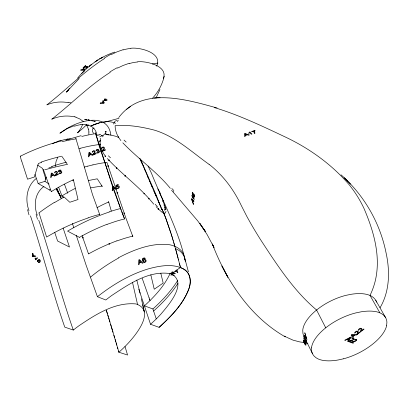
<?xml version="1.0" encoding="UTF-8"?>
<svg xmlns="http://www.w3.org/2000/svg" width="409" height="409" viewBox="0 0 409 409"><rect width="100%" height="100%" fill="white"/><g stroke="black" fill="none" stroke-linecap="round" stroke-linejoin="round"><path stroke-width="0.61" d="M57.613 190.323L58.247 192.005M39.98 261.085L39.857 261.417A6.585 3.456 44.6 0 1 39.213 262.062L38.855 262.143A0.828 0.435 44.8 0 1 37.843 261.167M311.535 347.834L311.622 350.958A44.499 20.895 -26.4 0 0 314.235 356.203C317.819 359.925 323.279 360.769 328.217 360.861A44.55 20.951 -26.4 0 0 338.243 359.961L343.555 358.785M100.583 138.227C98.896 144.587 101.631 151.253 105.481 156.289M58.134 192.383L56.698 188.585L56.933 189.04M55.128 166.437L56.13 161.258L57.7 157.455M88.804 134.295L88.911 131.995M158.723 208.662L158.048 209.347L158.712 208.616M194.541 196.591L194.454 196.939M386.633 325.533L386.909 322.323A44.397 20.844 -26.2 0 0 385.012 316.714C381.95 312.553 376.459 311.387 371.582 311.137A44.341 20.787 -26.2 0 0 361.193 311.801L355.579 312.967A39.924 18.768 -26.3 0 0 325.753 327.808A39.918 18.763 -26.3 0 0 311.5 347.849M156.673 66.135C162.966 52.725 139.781 47.127 130.875 48.252M163.401 78.37C168.278 65.808 146.074 60.869 137.802 61.754M164.239 76.197C162.353 84.351 158.278 91.964 152.608 98.114M34.975 174.433L38.139 183.493L44.954 181.351L46.145 177.112M82.736 124.244L81.171 127.766L79.116 130.916M357.272 332.962C358.499 328.243 353.473 335.457 354.93 332.338C355.927 330.498 359.654 330.477 357.814 333.115A3.052 1.426 -26.6 0 0 357.732 333.606L360.027 331.822L360.431 331.975L357.359 334.373A1.375 0.644 -26.5 0 1 357.129 334.209M360.896 330.135C362.098 325.39 357.215 332.517 358.473 329.618C359.434 327.67 363.345 327.583 361.423 330.329A3.057 1.431 -26.7 0 0 361.351 330.784M170.256 273.079C164.52 285.922 154.653 296.418 144.443 305.855L152.9 308.964L156.258 318.877M173.058 274.199L172.603 275.257L174.311 275.237M159.96 89.561L155.952 98.124M37.976 260.789L37.884 261.187M380.048 307.752C389.777 291.264 390.089 271.131 386.065 252.869C380.063 222.803 363.995 195.093 341.024 174.801M177.603 280.63C170.916 291.29 162.225 300.569 152.9 308.964M163.932 213.309C164.464 212.01 163.482 213.856 163.876 213.38M177.92 283.381C171.274 293.764 162.751 302.829 153.605 311.044M109.295 160.364C109.678 158.968 107.751 160.972 109.131 160.532M93.973 153.758C96.78 152.01 94.029 149.004 92.219 151.785C92.276 153.447 92.858 150.86 93.952 151.074C95.292 151.131 94.28 152.746 93.763 153.222M103.088 149.515C103.758 149.014 104.561 147.153 103.032 147.404C102.153 147.623 101.263 149.658 101.642 147.864C103.681 145.379 105.926 148.411 103.298 150.047A2.505 1.83 -22.1 0 0 103.012 150.563L105.374 149.628L105.537 150.042L102.362 151.304A1.13 0.828 -22.2 0 1 102.316 150.977M118.738 117.552C142.199 86.156 185.763 99.377 217.041 107.971M69.602 88.201L66.473 92.143L68.548 89.658L66.585 91.953L68.027 90.271M56.043 173.907C56.698 173.329 57.623 171.555 56.12 171.749C55.205 171.984 54.187 174.019 54.729 172.163C56.948 169.699 58.748 172.941 56.232 174.449A2.505 1.83 -25.3 0 0 55.926 174.97L58.288 174.035L58.431 174.459L55.261 175.717A1.13 0.823 -25.4 0 1 55.225 175.384M77.618 78.093C87.352 66.253 100.133 56.779 114.806 52.071M78.288 131.943L77.454 132.869L83.155 128.129M67.076 91.386L79.249 78.518M83.518 127.746L86.529 124.786M92.869 128.804L93.998 128.027M35.062 258.191L35.266 257.977A3.635 1.917 44.6 0 1 35.844 259.061L37.188 257.65L37.608 258.059L35.88 259.873L35.609 259.608M81.815 73.395L84.515 70.645L83.231 71.948M36.079 178.585C26.519 186.33 24.934 199.679 28.988 210.666M83.155 237.844C83.794 236.801 81.365 237.905 82.848 237.997M138.82 289.204L150.527 324.271L159.101 327.348C170.732 316.755 182.307 305.022 188.38 290.232C191.453 283.227 191.233 273.304 183.805 269.127C173.237 263.33 160.42 265.712 149.336 268.59C130.272 274.102 112.95 284.521 97.429 296.709L86.12 265.221L76.243 235.231M159.101 327.348C171.279 316.172 183.738 303.78 189.193 287.788C191.248 281.724 190.599 273.943 185.011 269.96M43.932 186.478C34.709 193.038 33.487 205.384 37.311 215.267M124.581 213.508C125.369 212.614 122.92 213.232 124.147 213.662M99.827 140.727L100.537 140.957L100.236 140.681M361.362 330.779L363.657 328.989L364.061 329.148L360.973 331.551A1.38 0.644 -26.7 0 1 360.748 331.387M126.662 109.29L130.675 106.33M97.429 296.709L105.819 299.996A118.201 62.623 -21.8 0 1 111.683 295.528C128.953 284.102 149.576 269.776 171.294 273.805L180.456 267.486L180.297 266.847M62.833 131.125L59.898 133.237L67.137 128.595L74.341 125.701M94.995 61.917L98.037 59.903L96.601 60.854M63.114 131.054C75.665 121.616 107.879 110.578 110.88 135.19M108.37 166.269C109.305 165.134 106.677 166.187 108.165 166.351M104.418 58.589C83.518 71.779 66.304 89.842 46.866 104.883C53.487 101.994 60.997 101.33 68.078 102.623M110.225 72.347C89.014 85.721 71.447 103.917 51.754 119.213C58.732 116.064 66.759 115.231 74.244 116.816M117.603 193.043C118.595 192.138 116.13 192.537 117.158 193.135M163.682 212.603C162.889 214.459 163.83 212.424 163.718 212.588M51.33 191.719L43.41 169.556L43.968 169.392M58.748 187.486L61.994 196.018M54.862 202.368L64.111 197.005L69.811 202.271L78.017 199.531L73.451 179.955M101.371 57.966L99.699 58.901L102.884 57.127M52.24 143.779L60.563 140.241M118.257 257.9L120.727 256.586A89.31 51.912 -20.3 0 1 124.459 254.72C137.035 248.703 150.752 243.902 164.873 244.337C173.462 244.26 183.963 248.907 184.623 258.585M117.465 68.134L123.078 65.481L129.162 63.313M111.55 54.433L117.081 51.825L123.083 49.699M20.45 156.182C33.466 149.582 47.25 144.5 61.396 140.941M100.415 144.822C101.509 143.973 99.019 143.907 100.011 144.822M38.702 260.063L39.008 260.006M93.717 124.735L90.66 126.064L86.238 124.719L80.962 124.515M100.072 122.649L90.66 126.064C94.05 127.608 96.335 131.028 96.8 134.689M93.809 124.699L94.551 124.408M94.643 124.372L95.292 124.132M107.086 224.362L115.323 221.525A74.269 37.756 -11 0 1 124.556 218.948L113.303 188.958L95.44 132.726L99.326 146.453L120.609 208.708M95.384 124.096L95.849 123.932M116.948 240.901L123.676 238.641A72.567 35.864 -11.2 0 1 132.695 236.141L125.64 217.378L106.913 162.347A70.159 33.492 -3.2 0 0 92.961 164.878M95.941 123.896L97.148 123.492M48.901 167.894L52.122 166.821M249.572 132.112L249.976 131.974L251.954 134.06L251.325 134.27L249.787 132.644A4.202 1.907 -11.5 0 1 248.815 133.37M254.362 130.854L251.878 131.698L251.647 131.458L255.114 130.543A8.666 3.932 -10.9 0 0 254.695 132.378M254.311 133.257L254.95 133.043M88.165 217.966C73.681 222.798 59.76 229.28 46.621 237.051L39.07 213.099M109.269 212.02C94.74 216.862 80.783 223.36 67.582 231.121L79.392 237.327M65.859 140.144L66.856 139.812M118.953 118.303L103.278 122.552M41.657 162.363L38.42 163.457L34.376 177.015L27.546 179.193L21.697 161.074M67.357 139.648L81.105 135.67M97.24 123.462L97.889 123.257M97.981 123.232L99.561 122.782M38.139 183.493L49.734 190.119L50.486 189.919M87.71 166.182L92.945 164.863M80.445 148.252L85.824 146.923A71.054 34.985 -2.9 0 1 98.727 144.607M100.026 122.659L101.095 122.398M350.723 340.446C351.72 340.109 353.31 340.073 353.729 338.918C353.151 338.11 350.436 339.669 352.522 338.361C356.674 337.88 351.914 341.474 350.027 340.994A3.021 1.406 -26.2 0 0 349.271 341.239L350.963 341.863L350.421 342.282L348.136 341.449A1.365 0.639 -26.2 0 1 348.58 341.162M101.187 122.378L101.744 122.25M101.417 122.322C106.089 121.197 111.125 121.335 115.573 123.278M152.317 63.993L157.946 63.037M88.758 124.965L86.667 125.205L86.217 124.566M96.079 135.226L99.234 135.072M67.183 138.999L70.292 138.942M154.111 97.915L160.088 97.511M98.881 134.714L100.757 134.587M106.846 134.653L110.834 135.072L116.923 136.56M106.693 134.638L108.876 134.791M97.173 135.036L95.992 134.791M305.058 343.064L307.911 343.514M91.58 120.752L95.287 121.422L94.172 121.151M86.355 119.653L86.033 119.607M88.973 120.108L88.661 120.067L89.32 120.18M89.203 120.159L88.917 120.118M86.12 119.602L84.622 119.29L86.918 119.914L85.512 119.494M86.059 119.592L85.609 119.515M88.646 120.041L90.011 120.471L87.71 119.847L88.595 120.031M117.46 137.005L118.078 137.148M105.64 134.612L106.217 134.766M105.185 131.345L106.268 131.601L106.289 132.03L105.302 131.78L105.369 133.048L106.412 134.449L105.149 133.257M125.011 346.515L127.567 355.027L118.912 352.231A134.735 76.57 -16 0 0 128.712 342.64C136.453 334.117 155.492 310.646 136.151 303.953C115.041 301.893 95.742 314.429 78.957 325.758A116.217 60.143 -20.6 0 0 73.293 330.063L64.76 327.134C51.984 290.467 42.659 252.736 30.46 215.886M214.48 107.644L216.259 108.145M216.847 108.324C240.487 115.706 262.921 126.437 285.272 136.984C309.516 148.441 331.822 164.464 349.286 184.894A151.458 114.29 -70.6 0 1 363.944 208.334C373.724 231.029 381.249 256.821 375.109 281.515A59.218 47.664 -66.9 0 1 371.265 292.711L370.017 295.431L379.843 312.788M75.956 117.291L79.816 118.978L83.497 121.621M175.492 248.672C180.855 250.553 185.072 255.559 185.318 261.336M107.362 134.704L107.623 134.817M171.294 273.805C188.237 283.105 168.298 305.339 160.768 314.281A136.811 80.461 -17.3 0 1 150.527 324.271M286.668 337.277L293.064 340.16L299.69 341.893A59.09 47.137 -68.4 0 0 306.54 342.456M285.364 336.919C250.19 316.903 226.514 281.039 212.332 243.917L214.065 247.542L207.107 234.587L199.679 223.15L205.528 231.755L197.751 220.911L171.529 190.17M284.587 336.06L286.147 336.97M172.782 272.588L173.539 273.069L171.908 273.703L172.153 272.839A6.667 3.359 -21.2 0 0 172.25 272.215A7.735 3.906 -21.6 0 0 172.327 272.276L172.741 272.563M44.954 181.351L49.111 184.096M37.5 165.037L42.608 168.457A164.377 66.585 46.2 0 0 43.584 171.995L45.91 179.346M58.104 192.394L56.503 188.36M157.669 188.851L157.833 189.173M209.076 164.362C191.606 151.933 175.318 136.371 154.351 130.123C141.637 126.826 128.298 124.607 115.133 125.604C115.011 131.12 117.526 136.381 120.916 140.619M61.81 196.131L63.789 197.731M57.638 190.313L58.727 192.716L58.16 191.289M347.328 180.972L344.117 177.869L350.523 184.111M304.035 340.329L304.311 340.707A7.955 2.25 72.9 0 1 305.319 342.762M173.431 191.57L173.759 191.898M156.151 206.749C157.874 208.104 165.343 217.302 165.967 211.274M122.843 142.818C137.961 158.728 156.33 171.274 170.302 188.309M107.347 158.508C122.02 174.536 140.093 187.138 153.723 204.157M93.538 133.273L92.557 131.78A5.588 3.988 19.2 0 1 92.276 130.338L92.541 129.3A4.473 3.175 18.1 0 1 92.853 128.799M99.704 141.299L99.99 141.473L99.678 141.263M103.789 102.869L103.129 101.933L102.097 102.904L103.119 102.889A5.649 3.027 -30.3 0 1 103.845 102.93M84.264 69.821L83.594 68.865L82.598 69.832L83.615 69.842A5.522 3.154 -30.3 0 1 84.336 69.903M57.873 190.865L58.144 191.371M67.015 163.815L62.061 156.606M203.447 228.682L205.528 231.755M86.667 125.205L88.543 129.3M109.259 243.631C108.462 242.772 109.53 245.247 109.407 243.958M158.631 190.369L160.292 193.283M158.196 189.653L158.677 190.441M192.583 198.043L192.317 197.603A3.344 1.145 75.3 0 0 191.908 195.579L191.939 195.287L194.178 199.009L194.122 199.469L192.373 196.571A4.131 1.416 75.3 0 1 192.573 198.033M375.753 300.313L385.559 317.553M159.5 192.813L162.879 200.226L165.711 209.49M56.641 188.329L56.963 189.106M325.717 327.793L316.581 309.996L314.449 308.171A61.514 19.652 49.6 0 1 303.815 298.013C287.087 280.528 273.902 260.078 260.707 239.904A141.55 25.266 51.6 0 1 246.581 215.911L241.249 205.441A323.079 179.306 -57.4 0 0 209.111 164.321M139.791 158.411L142.235 163.656M148.109 166.09L151.437 173.196C162.388 200.604 176.76 226.765 184.004 255.559M303.867 336.132L312.532 353.77M140.215 159.27L143.431 166.499M162.143 209.561L162.353 210.011M161.734 208.667L162.056 209.372M162.577 210.502L158.15 200.732M162.322 209.94L163.094 211.657M160.384 205.707L160.507 205.983M162.644 210.645L163.999 213.769M158.692 201.944L159.091 202.838M56.953 188.973L57.107 189.321M157.603 199.49L158.288 201.039M157.184 198.544L157.741 199.807M157.46 199.178L155.747 195.287M163.155 211.806L165.042 216.33M154.858 193.252L156.039 195.952M155.154 193.938L151.749 186.08M153.948 191.167L154.556 192.562M142.286 163.774L142.736 164.837M151.1 184.571L152.071 186.826M150.446 183.043L151.427 185.328M149.443 180.701L150.773 183.81M148.252 177.91L149.781 181.489M147.736 176.688L148.426 178.314M57.009 189.214L57.465 190.246L57.076 189.367M58.666 193.002L58.763 193.232A4.422 0.358 67.6 0 1 59.489 194.981L59.596 195.313L58.528 192.68M140.384 159.024L156.632 196.08L161.647 209.674M144.714 169.551L148.084 177.506M146.335 173.38L146.509 173.799M58.62 193.017L58.4 192.496M305.324 342.752L305.641 343.601A1.104 0.312 72.9 0 1 305.477 344.598L305.15 344.122A8.809 2.526 73 0 1 304.245 342.292L303.913 341.464A1.161 0.332 73 0 1 303.754 340.426A1.161 0.332 73 0 1 304.056 340.283M143.155 165.834L144.898 169.98M58.487 192.583L58.185 191.974M58.41 192.399L58.231 192.087M164.132 214.081L165.568 217.67M58.221 191.939L57.848 190.885M99.724 214.556L92.557 194.725L75.747 137.997M165.175 216.663L166.095 219.055M124.556 218.948L122.485 213.631M165.701 218.012L171.422 234.761M121.729 211.668L122.296 213.14M120.798 209.198L121.166 210.185M166.228 219.408L170.86 232.956M64.489 184.29L67.756 193.263M142.168 278.258L149.137 297.977M88.497 253.861L82.081 235.523M63.042 196.335L63.451 197.47M49.576 189.679L49.734 190.119M149.096 297.864L149.694 299.603M149.576 299.26L150.067 300.676M73.293 330.063C60.614 293.79 50.982 256.561 38.727 220.154M72.398 223.426L73.743 227.516M54.775 232.552L57.608 241.013L69.479 247.041L63.119 228.058M171.1 233.728L171.703 235.681M106.314 310.232L109.898 321.868M106.335 310.303L107.475 313.969M107.869 315.242L108.273 316.546M171.586 235.293L172.322 237.701M171.831 236.085L172.077 236.893M109.356 320.094L118.912 352.231L118.554 351.014M108.682 317.88L109.096 319.24M172.276 237.552L172.849 239.464M110.701 324.526L111.258 326.377M172.567 238.524L173.14 240.441M112.414 330.211L111.545 327.318M113.917 335.268L114.546 337.374M112.705 331.203L113.007 332.2M115.18 339.521L115.829 341.725M173.063 240.19L173.35 241.152M116.161 342.839L116.826 345.114M173.314 241.034L173.815 242.757M117.511 347.435L117.853 348.616M173.978 243.319L174.188 244.05M173.769 242.588L174.612 245.538M108.722 202.005L111.309 211.024M174.321 244.505L175.793 249.756M184.658 257.874L188.416 271.811M175.645 249.214L176.703 253.079M175.947 250.303L176.095 250.85M176.248 251.402L177.01 254.209M176.857 253.641L179.658 264.332M136.79 280.093L140.077 293.156M177.163 254.781L177.317 255.354M177.47 255.932L177.624 256.509M177.777 257.092L178.089 258.268M178.401 259.454L178.554 260.052M179.817 264.955L180.139 266.213M179.5 263.713L180.456 267.486M160.814 273.253L163.191 283.074L154.234 289.224L150.819 274.853M132.47 282.241L137.516 304.327M141.407 298.831L144.055 310.804M144.321 311.995L142.761 304.848M97.291 150.967L97.368 151.371L98.702 151.156L98.963 151.944L98.216 152.613L97.086 152.317L96.621 152.756L97.577 153.13L98.871 152.715L99.648 151.442L99.249 150.793L98.359 150.701L98.789 149.991L98.431 149.362L96.667 149.53L95.9 150.855L96.519 150.701L96.677 150.047L97.393 149.648L98.063 149.827L98.037 150.486A1.309 0.951 -22.5 0 1 97.383 150.931M59.586 171.642L59.648 172.051L60.972 171.841L61.217 172.598L60.399 173.329L59.31 172.966L58.865 173.452L59.796 173.835L61.084 173.421L61.887 172.138L61.519 171.478L60.65 171.376L61.089 170.66L60.788 170.042L59.019 170.185L58.221 171.519L58.835 171.366L59.014 170.706L59.729 170.308L60.384 170.492L60.338 171.161A1.304 0.951 -25.1 0 1 59.678 171.606M116.677 186.576L116.565 185.548L118.385 184.822L118.227 184.418L115.957 185.323L116.207 187.276C119.004 184.607 120.082 188.902 116.391 188.048A1.61 1.217 -22.5 0 0 117.777 188.569A1.61 1.217 -22.5 0 0 119.193 187.593A1.667 1.263 -22.5 0 0 118.733 185.947A1.667 1.263 -22.5 0 0 116.57 186.519M184.663 259.035L184.715 259.945M102.235 150.972A4.535 3.313 -22 0 1 103.129 149.541M92.981 154.689A1.135 0.828 -22.8 0 0 93.027 155.016L96.207 153.753L96.049 153.339L93.692 154.275A2.51 1.83 -22.7 0 1 93.978 153.758M92.899 154.684A4.54 3.318 -22.6 0 1 93.809 153.247M55.143 175.379A4.535 3.313 -25.2 0 1 56.084 173.927M37.996 260.799A5.992 3.149 45 0 1 38.707 260.068M38.993 259.971A0.854 0.45 44.8 0 1 40.01 260.973M35.031 258.197A2.945 1.549 44.6 0 1 35.639 259.618M144.275 258.422A1.278 1.084 -24.2 0 1 144.668 258.815L145.267 258.534L144.965 258.156A1.329 1.13 -24.1 0 0 144.055 257.895L142.992 258.304A1.529 1.299 -24.2 0 0 142.618 258.677L142.393 260.375L143.298 262.138A1.621 1.375 -24.2 0 0 143.769 262.399L143.932 262.445A1.58 1.345 -24.2 0 0 144.454 262.471L145.001 262.333A1.59 1.355 -24.2 0 0 146.074 261.223A2.025 1.723 -24.2 0 0 146.013 260.308L145.706 259.802A1.513 1.288 -24.2 0 0 145.369 259.521A1.677 1.426 -24.2 0 0 144.95 259.408A1.416 1.207 -24.2 0 0 144.372 259.418A1.513 1.288 -24.2 0 0 143.094 260.523M143.17 258.8A0.9 0.762 -24.2 0 1 144.259 258.442M143.181 260.467A2.526 2.147 -24 0 1 143.022 258.769M193.237 195.374A2.633 0.91 75.3 0 1 192.455 193.697A0.936 0.322 75.3 0 1 192.639 192.89A1.329 0.46 75.3 0 1 192.915 193.114L192.705 192.332A1.385 0.481 75.3 0 0 192.348 192.414L192.24 193.232A1.59 0.547 75.3 0 0 192.307 193.759L193.999 197.036A1.687 0.583 75.3 0 0 194.52 196.683A1.687 0.583 75.3 0 0 194.321 195.067A2.106 0.731 75.3 0 0 193.927 194.132L193.626 193.728A1.636 0.567 75.3 0 0 193.421 193.6A1.748 0.603 75.3 0 0 193.252 193.615A1.478 0.511 75.3 0 0 193.099 193.846A1.616 0.557 75.3 0 0 193.063 194.679A1.575 0.547 75.3 0 0 193.237 195.461M254.337 133.247A7.822 3.553 -11 0 1 254.429 130.86M254.955 133.037A7.204 3.272 -11 0 1 254.638 132.388M249.613 132.107A3.405 1.544 -11.4 0 1 248.554 133.114M351.259 342.144A1.365 0.634 -26.2 0 0 350.82 342.43L353.085 343.258L353.627 342.839L351.944 342.221A3.011 1.396 -26.2 0 1 352.701 341.98C354.393 342.374 359.296 339.194 355.355 339.301C353.366 340.375 355.186 339.496 356.295 339.721C356.428 340.983 354.291 341.111 353.396 341.433A5.44 2.515 -26.2 0 0 351.249 342.093M348.57 341.111A5.455 2.536 -26.1 0 1 350.702 340.493M360.646 331.428A5.527 2.587 -26.8 0 1 360.958 330.124M357.031 334.25A5.516 2.577 -26.6 0 1 357.333 332.952M180.4 267.532A33.466 18.267 -18.4 0 1 184.965 269.986M60.701 140.798A39.964 35.348 -77.5 0 1 67.194 139.162M132.94 236.474A1.207 0.46 33.8 0 1 132.639 236.346M132.45 235.814A1.196 0.455 33.8 0 1 132.751 235.942M101.59 185.747A2.035 0.654 34.7 0 1 101.959 185.875M102.444 186.458A2.055 0.67 34.9 0 1 102.076 186.325M108.416 202A0.956 0.527 -72.6 0 1 108.549 201.729M79.469 237.368A125.19 61.099 -11.6 0 1 107.025 224.301M109.172 211.877A91.555 47.03 -12.1 0 1 120.747 208.452M79.075 148.564A114.863 54.586 -3.5 0 1 80.384 148.191M81.734 136.458A85.041 39.668 -6 0 1 95.762 133.585M37.485 219.275A166.371 57.516 53.2 0 1 36.115 214.372M28.998 214.878A176.821 63.242 52.5 0 1 27.587 209.648M61.897 195.952A115.461 66.381 -18.5 0 1 75.154 188.411M72.531 180.205A114.193 43.528 1.6 0 1 73.763 179.97M51.575 166.55A122.93 47.413 -4.9 0 1 66.115 162.22M88.063 217.823A91.964 47.061 -11.5 0 1 99.653 214.393M38.855 213.002A146.023 81.626 -18.5 0 1 54.653 202.225M51.232 191.652A116.555 67.577 -18.2 0 1 73.329 179.786M44.893 169.817A126.095 43.518 -3.6 0 1 67.654 164.316M41.11 162.092A124.05 48.354 -4.6 0 1 61.585 156.212M21.493 160.967A183.431 77.736 44.8 0 1 20.256 156.074M62.061 141.718A85.42 39.54 -5.4 0 1 76.105 138.856M90.634 277.026A122.444 68.697 -20.9 0 1 118.457 258.084M118.109 137.076A64.867 39.77 -67.2 0 1 118.717 137.25M118.135 137.015A67.403 41.309 -67.4 0 1 118.738 137.199M99.684 136.918A44.172 14.463 56.4 0 1 102.107 135.747M102.71 136.867A36.023 10.522 66.8 0 1 105.277 133.753M88.589 253.907A121.401 57.689 -11.7 0 1 116.882 240.829M84.274 167.117A113.329 52.234 -3.8 0 1 87.659 166.131M88.39 180.604A109.474 44.78 -0.6 0 1 97.26 178.815L102.015 186.1A112.373 42.214 1.2 0 0 90.726 187.874M97.01 207.67A97.5 56.145 -18 0 1 108.702 201.964M157.465 206.688A52.654 16.038 40.1 0 1 155.134 204.234M110.471 157.787A48.359 25.44 14 0 1 108.426 155.788M164.362 208.585A51.774 15.353 42.3 0 1 164.847 210.482M376.587 302.149A43.743 21.222 -26.3 0 0 375.201 299.465C372.159 295.272 366.699 293.974 361.801 293.667A43.691 21.166 -26.3 0 0 351.51 294.224L345.963 295.339A39.336 19.111 -26.4 0 0 316.617 310.007A39.33 19.105 -26.4 0 0 302.762 330.119L302.926 333.269A43.84 21.273 -26.5 0 0 304.352 337.001M173.856 190.568A53.17 15.026 40.1 0 1 171.8 188.437M126.161 142.076A48.809 24.877 14.4 0 1 124.065 140.108M113.487 124.065A50.558 17.822 46 0 1 114.786 122.056M114.653 121.514A44.586 13.676 56.4 0 1 117.03 120.578M117.613 121.672A36.37 9.898 66.8 0 1 118.211 120.154M386.663 325.523A39.837 18.681 -26.3 0 1 371.684 344.899A39.831 18.676 -26.3 0 1 343.55 358.805M88.554 129.3A21.749 16.529 -8.9 0 1 88.881 132M109.944 71.964A76.943 56.018 -28.8 0 1 117.235 67.689M129.203 63.599A34.33 25.997 -29.5 0 1 137.761 61.979M74.254 116.683A35.844 27.326 83.4 0 1 75.977 117.132M79.177 130.941A26.513 20.133 -13.9 0 1 78.349 131.969M104.157 58.226A75.87 56.089 -28.9 0 1 111.335 54.019M123.114 49.924A34.474 26.549 -29.7 0 1 130.849 48.436M68.093 102.27A36.892 28.267 83.2 0 1 70.9 102.889M74.464 126.228A40.317 35.404 -79.7 0 1 80.962 124.612M306.249 341.617C305.042 343.739 304.5 331.627 303.815 338.417L304.107 339.01L304.398 337.323A3.062 0.874 73.1 0 1 304.587 338.115L305.344 341.428L306.234 342.793L306.505 341.709L305.963 339.813L306.249 341.617M244.546 133.825L244.531 136.575L245.247 136.33L245.221 135.507L247.353 134.786L248.539 135.215L249.311 134.955L245.272 133.579L244.546 133.825M37.444 260.789C40.333 266.857 41.779 256.141 37.444 260.789M303.478 340.15C303.749 341.944 304.419 344.276 305.876 345.334C306.479 344.087 304.327 338.586 303.478 340.15M87.183 66.953L86.677 67.633L85.481 68.15L85.839 68.201L87.235 67.5L87.562 66.478L86.79 66.309L84.878 66.923A2.101 1.212 -30.6 0 1 84.361 67.066L85.808 65.655L85.501 65.522C80.481 69.724 86.243 65.864 87.183 66.974M116.284 168.191C117.153 168.999 117.173 166.545 116.284 168.191M139.208 263.038L139.132 264.521L138.441 264.787L138.815 259.858L139.51 259.592L143.027 263.018L142.286 263.299L141.258 262.246L139.208 263.038M139.326 261.162L139.234 262.512L140.895 261.872L139.403 260.288A7.807 6.621 -23.8 0 1 139.305 260.17A6.738 5.706 -25.3 0 1 139.326 261.162M112.945 189.26L112.848 190.512L112.204 190.773L112.623 186.596L113.278 186.34L116.488 189.06L115.798 189.336L114.857 188.498L112.945 189.26M162.71 201.059C163.539 202.583 163.948 199.633 162.71 201.059M124.898 176.039C125.727 176.744 125.701 174.449 124.898 176.039M165.19 209.265C165.977 210.845 166.54 207.838 165.19 209.265M113.078 187.675L112.976 188.815L114.525 188.196L113.165 186.928A7.321 5.516 -22.2 0 1 113.078 186.836A6.319 4.76 -23.1 0 1 113.078 187.675M143.937 193.81C144.852 194.244 144.766 192.337 143.937 193.81M164.663 207.158C165.487 208.677 165.952 205.753 164.663 207.158M164.029 205.062C164.863 206.555 165.277 203.662 164.029 205.062M101.575 135.512C102.255 137.194 102.838 134.244 101.575 135.512M89.136 155.333L89.009 156.616L88.334 156.882L88.86 152.623L89.545 152.352L92.833 155.093L92.112 155.384L91.146 154.536L89.136 155.333M105.052 156.361C105.865 157.491 106.105 154.893 105.052 156.361M148.487 198.851C149.418 199.336 149.377 197.389 148.487 198.851M89.31 153.718L89.177 154.883L90.808 154.234L89.418 152.956A7.684 5.583 -22.5 0 1 89.326 152.864A6.636 4.816 -23.4 0 1 89.31 153.718M191.499 198.789L193.467 204.464L192.915 202.404L193.12 200.839L193.851 201.525L193.927 200.962L191.499 198.789M51.422 176.013L51.253 177.312L50.578 177.578L51.243 173.268L51.923 172.997L55.067 175.793L54.346 176.08L53.426 175.221L51.422 176.013M192.859 200.594L192.695 201.862L192.133 200.456A6.927 2.362 75.1 0 0 191.698 199.454A8.119 2.797 75.3 0 0 191.775 199.536L192.859 200.594M32.684 253.232L32.245 256.3L32.73 256.775L35.854 256.341L35.343 255.84L34.422 255.993L33.006 254.602L33.16 253.698L32.684 253.232M51.646 174.377L51.478 175.558L53.104 174.909L51.774 173.61A7.674 5.573 -25.1 0 1 51.692 173.513A6.626 4.806 -25.9 0 1 51.646 174.377M32.95 254.925L32.817 255.758A6.13 3.226 44.3 0 1 32.664 256.336A7.111 3.747 44.8 0 1 32.751 256.31L34.1 256.049L32.95 254.925M304.322 335.482L304.235 336.004L306.96 339.623L304.792 332.752L305.395 335.145L305.14 336.597L304.322 335.482M305.635 335.82L305.431 336.996L306.658 338.703A9.494 2.71 72.9 0 1 306.74 338.831A8.262 2.398 73 0 1 306.259 337.563L305.635 335.82M171.821 274.035L171.57 274.971L170.896 275.231L171.826 272.087L172.516 271.821L175.395 273.488L174.674 273.769L173.835 273.253L171.821 274.035M351.193 337.277L347.998 341.397L347.476 341.208L348.468 339.971L347.011 339.439L345.232 340.39L344.746 340.211L350.702 337.093L351.193 337.277M349.736 338.401L348.821 339.531L347.645 339.097L349.271 338.238A8.124 3.829 -26.3 0 0 350.452 337.563A9.33 4.341 -26.4 0 0 350.334 337.691L349.736 338.401M81.094 69.791L80.68 70.19L84.407 70.215L84.827 69.811L83.436 67.526L82.991 67.955L83.436 68.63L82.204 69.816L81.094 69.791M100.583 102.91L100.154 103.313L103.906 103.226L104.341 102.823L103.002 100.629L102.541 101.064L102.971 101.708L101.703 102.904L100.583 102.91M104.75 98.988L104.372 99.341L104.99 99.586L103.671 100.834L107.327 100.021L105.655 99.351L106.069 98.963L105.778 98.85L105.369 99.234L104.75 98.988M105.282 99.704L104.331 100.604L106.442 100.169L105.282 99.704M90.527 65.297L89.009 66.539L91.826 64.239L90.527 65.297M351.812 334.695L351.152 335.216L352.834 337.895L353.483 337.389L352.947 336.602L354.884 335.089L356.469 335.063L357.169 334.516L351.812 334.695M354.322 335.099L352.752 336.326L352.277 335.595A8.078 3.788 -26.1 0 0 351.832 335.104A9.463 4.458 -26.6 0 0 351.985 335.109L354.322 335.099M101.386 151.126L100.716 151.391L100.905 151.882L101.575 151.616L101.386 151.126M176.99 270.073L176.606 270.221A3.2 1.616 -21.5 0 1 175.41 271.356L175.548 271.668A3.952 1.994 -21.4 0 0 176.596 270.845L177.296 272.752L177.889 272.522L176.99 270.073M246.934 134.627L245.206 135.215L245.196 134.464A7.106 3.231 -11.7 0 0 245.098 133.922A8.231 3.727 -11.3 0 0 245.206 133.973L246.934 134.627M223.912 269.741L221.913 265.937L227.859 277.312L223.912 269.741M59.356 193.559L59.136 193.13L59.658 195.436L59.893 195.885L59.724 195.165L61.12 198.237L59.356 193.559M60.189 195.921L59.397 193.805A7.495 0.603 67.6 0 0 59.371 193.723A6.391 0.511 67.6 0 0 59.709 194.643L60.189 195.921M56.851 189.858L56.631 189.433L57.015 190.354L56.851 189.858M144.259 261.975A1.161 0.987 -24.2 0 0 145.553 260.518A1.161 0.987 -24.2 0 0 143.625 260.385A1.161 0.987 -24.2 0 0 144.259 261.975M193.293 194.868A1.207 0.419 75.3 0 0 194.101 196.555A1.207 0.419 75.3 0 0 194.004 194.725A1.207 0.419 75.3 0 0 193.293 194.868"/></g></svg>
